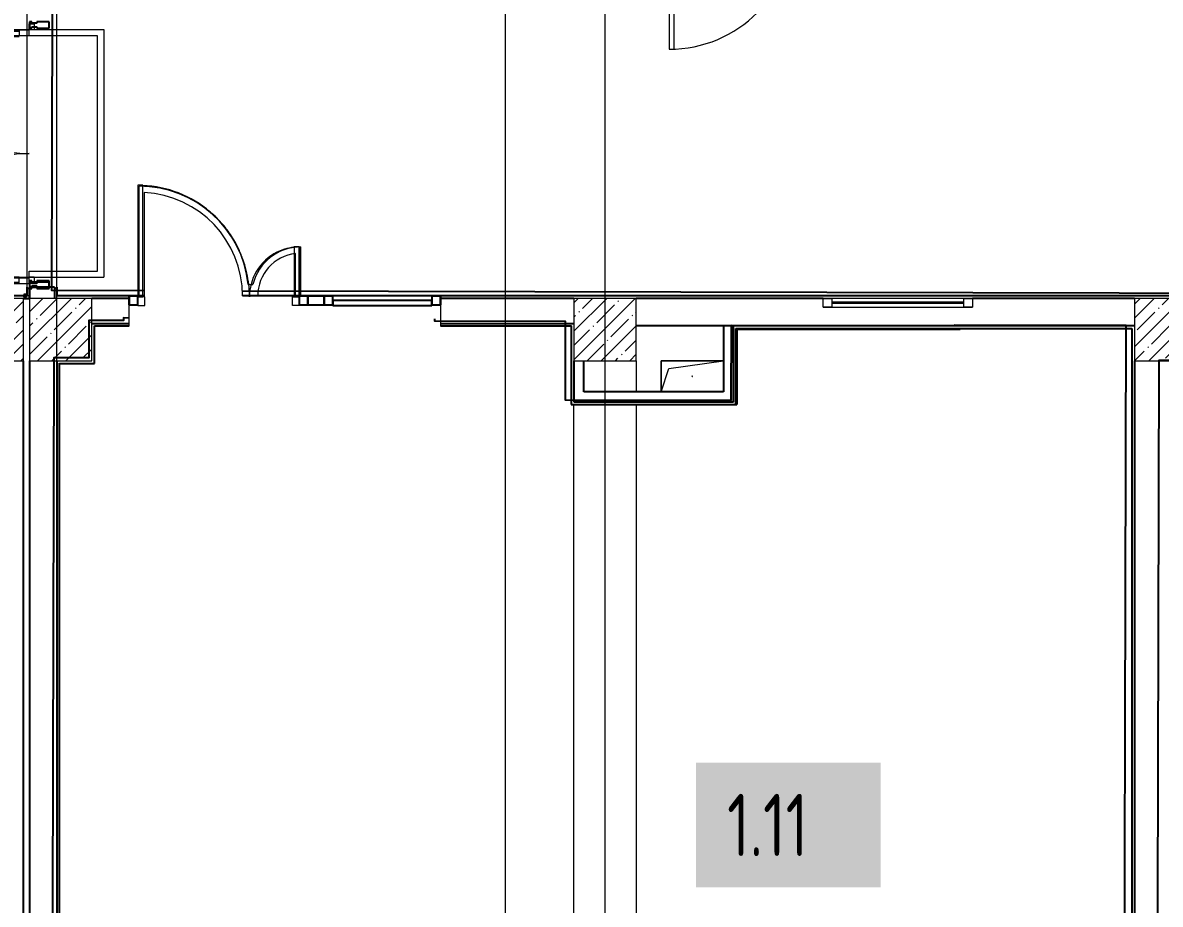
# Model space of a CAD drawing. Header units: millimetres. Extents: x 3914 to 443608, y -156176 to 78197.
# Drawn here: x 64742 to 73874, y -143074 to -136000 of the extents above; entities that cross this region are included whole.
import ezdxf

# ---------------------------------------------------------------- set-up
doc = ezdxf.new("R2010")
doc.units = ezdxf.units.MM
doc.linetypes.add('200_ШТРИХ__ш1_п0_6_', pattern=[160, 100, -60])
for name, color, linetype, lineweight in [('A-DETL-GENF', 7, 'Continuous', 9), ('A-DOOR-1', 7, 'Continuous', 5), ('A-DOOR-2', 7, '200_ШТРИХ__ш1_п0_6_', 5), ('A-DOOR-FRAM-2', 7, 'Continuous', 5), ('A-FLOR', 7, 'Continuous', 9), ('A-GENM', 7, 'Continuous', 9), ('A-GLAZ', 7, 'Continuous', 9), ('A-GLAZ-1', 7, 'Continuous', 5), ('A-GLAZ-CURT-2', 7, 'Continuous', 25), ('A-GLAZ-CWMG', 7, 'Continuous', 9), ('A-GLAZ-CWMG-1', 7, 'Continuous', 25), ('S-COLS-1', 7, 'Continuous', 5), ('Оси', 7, 'Continuous', 9)]:
    doc.layers.add(name, color=color, linetype=linetype, lineweight=lineweight)
doc.layers.add('A-DOOR-4', color=7, linetype='Continuous', lineweight=5, true_color=0xd7dbdf)
doc.layers.add('A-DOOR-FRAM-1', color=7, linetype='Continuous', lineweight=5, true_color=0xc0c0c0)
doc.styles.add('СПДС', font='ГОСТ тип А.ttf', dxfattribs={"width": 0.9})

# ---------------------------------------------------------------- blocks, each defined once
blk = doc.blocks.new('BSC_Колонна _Прямоугольная - 500х500-23286270-Объем проектирования 1 этажа')
at = {"layer": 'S-COLS-1'}
h = blk.add_hatch(dxfattribs=at)
h.set_pattern_fill('FP_4', color=256, style=0, pattern_type=2)
h.set_pattern_definition([(45, (-38790, -7650), (-114.04925, 114.04925), []), (45, (-38675.95, -7650), (-114.04925, 114.04925), [201.613, -40.323, 6.706, -33.617])])
h.paths.add_polyline_path([(250, -250), (250, 250), (-250, 250), (-250, -250), (85.4, -250)])
for p, q in [((250, 250), (-250, 250)), ((-250, 250), (-250, -250)), ((250, -250), (250, 250)), ((-250, -250), (250, -250))]:
    blk.add_line(p, q, dxfattribs=at)
blk = doc.blocks.new('BSC_Колонна _Прямоугольная - 500х500-V1-Объем проектирования 1 этажа')
at = {"layer": 'S-COLS-1'}
h = blk.add_hatch(dxfattribs=at)
h.set_pattern_fill('FP_5', color=256, style=0, pattern_type=2)
h.set_pattern_definition([(45, (-43160, -7650), (-114.04925, 114.04925), []), (45, (-43045.95, -7650), (-114.04925, 114.04925), [201.613, -40.323, 6.706, -33.617])])
h.paths.add_polyline_path([(-158.5, -250), (250, -250), (250, 250), (-250, 250), (-250, -250)])
for p, q in [((250, 250), (-250, 250)), ((-250, 250), (-250, -250)), ((250, -250), (250, 250)), ((-250, -250), (250, -250))]:
    blk.add_line(p, q, dxfattribs=at)
blk = doc.blocks.new('BSC_Колонна _Прямоугольная - 500х500-V2-Объем проектирования 1 этажа')
at = {"layer": 'S-COLS-1'}
h = blk.add_hatch(dxfattribs=at)
h.set_pattern_fill('FP_6', color=256, style=0, pattern_type=2)
h.set_pattern_definition([(45, (-47660, -7650), (-114.04925, 114.04925), []), (45, (-47545.95, -7650), (-114.04925, 114.04925), [201.613, -40.323, 6.706, -33.617])])
h.paths.add_polyline_path([(-250, -250), (250, -250), (250, 250), (-250, 250), (-250, -237.4)])
for p, q in [((250, 250), (-250, 250)), ((-250, 250), (-250, -250)), ((250, -250), (250, 250)), ((-250, -250), (250, -250))]:
    blk.add_line(p, q, dxfattribs=at)
blk = doc.blocks.new('110_Дверь_СКБ_1Ст_Внутренняя1 - Д-11 1100x2100h_кладовые _все__ коридор _между помещениями блока столовой__ моечные _все_-32089417-Объем проектирования 1 этажа')
at = {"layer": 'A-DOOR-2'}
h = blk.add_hatch(dxfattribs=at)
h.set_pattern_fill('FP_85', color=256, style=0, pattern_type=2)
h.set_pattern_definition([(135, (1751.41, 174.685), (-14.14214, -14.14214), []), (225, (1751.41, 174.685), (14.14214, -14.14214), [])])
h.paths.add_polyline_path([(537.5, 110), (537.5, -110), (562.5, -110), (562.5, 110)])
at = {"layer": 'A-DOOR-FRAM-2'}
h = blk.add_hatch(dxfattribs=at)
h.set_pattern_fill('FP_86', color=256, style=0, pattern_type=2)
h.set_pattern_definition([(45, (-371.384, 174.685), (-14.1421, 14.1421), []), (135, (-371.384, 174.685), (-14.1421, -14.1421), [])])
h.paths.add_polyline_path([(-537.5, 110), (-537.5, -110), (-512.5, -110), (-512.5, 110)])
at = {"layer": 'A-DOOR-1'}
for p, q in [((512.5, 1110), (472.5, 1110)), ((472.5, 1110), (472.5, 110)), ((512.5, 110), (512.5, 1110)), ((472.5, 110), (512.5, 110))]:
    blk.add_line(p, q, dxfattribs=at)
blk.add_arc((512.5, 110), 1000, 90, 180, dxfattribs=at)
at = {"layer": 'A-DOOR-FRAM-1'}
for p, q in [((-497.5, 118), (-567.5, 118)), ((-567.5, 118), (-567.5, 110)), ((-567.5, 110), (-497.5, 110)), ((-512.5, 110), (-537.5, 110)), ((-537.5, 110), (-537.5, -110)), ((-487.5, 110), (-512.5, 110)), ((-512.5, 110), (-512.5, 30)), ((-512.5, -110), (-512.5, 110)), ((-497.5, 110), (-512.5, 110)), ((-512.5, 110), (-512.5, 109)), ((-512.5, 109), (-497.5, 109)), ((-497.5, 110), (-497.5, 118)), ((-497.5, 109), (-497.5, 110)), ((-487.5, 70), (-487.5, 110)), ((512.5, 110), (512.5, 70)), ((537.5, 110), (512.5, 110)), ((592.5, 118), (522.5, 118)), ((522.5, 118), (522.5, 110)), ((537.5, 110), (522.5, 110)), ((522.5, 110), (522.5, 109)), ((522.5, 110), (592.5, 110)), ((522.5, 109), (537.5, 109)), ((537.5, 30), (537.5, 110)), ((562.5, 110), (537.5, 110)), ((537.5, 110), (537.5, -110)), ((537.5, 109), (537.5, 110)), ((562.5, -110), (562.5, 110)), ((592.5, 110), (592.5, 118)), ((-512.5, 30), (-477.5, 30)), ((-497.5, 30), (-512.5, 30)), ((-512.5, 30), (-512.5, -110)), ((-497.5, -110), (-497.5, 30)), ((-477.5, 70), (-487.5, 70)), ((-477.5, 30), (-477.5, 70)), ((512.5, 70), (502.5, 70)), ((502.5, 70), (502.5, 30)), ((502.5, 30), (537.5, 30)), ((537.5, 30), (522.5, 30)), ((522.5, 30), (522.5, -110)), ((537.5, -110), (537.5, 30)), ((-497.5, -110), (-567.5, -110)), ((-567.5, -110), (-567.5, -118)), ((-567.5, -118), (-497.5, -118)), ((-537.5, -110), (-512.5, -110)), ((-512.5, -110), (-497.5, -110)), ((-497.5, -118), (-497.5, -110)), ((522.5, -110), (537.5, -110)), ((592.5, -110), (522.5, -110)), ((522.5, -110), (522.5, -118)), ((522.5, -118), (592.5, -118)), ((537.5, -110), (562.5, -110)), ((592.5, -118), (592.5, -110))]:
    blk.add_line(p, q, dxfattribs=at)
blk = doc.blocks.new('Прямоугольный импост - Импост структурный с накладкой - 160мм Темный-31239214-Объем проектирования 1 этажа')
at = {"layer": 'A-GLAZ-CWMG-1'}
for p, q in [((-50, 0), (-50, 17)), ((-50, 17), (0, 17)), ((-40, 0), (-50, 0)), ((-40, -40), (-40, 0)), ((0, 0), (-10, 0)), ((-10, 0), (-10, -40)), ((0, 17), (0, 0)), ((-50, -140), (-50, -40)), ((-50, -40), (-40, -40)), ((-10, -40), (0, -40)), ((0, -40), (0, -140)), ((0, -140), (-50, -140))]:
    blk.add_line(p, q, dxfattribs=at)
blk = doc.blocks.new('Дверь_Витражная_остекление_ - ДВН_ДАО_Главный вход_1800 в свету 5-32258809-Объем проектирования 1 этажа')
at = {"layer": 'A-DETL-GENF'}
for p, q in [((992.5, 20), (992.5, -20)), ((992.5, 20), (992.5, -20)), ((-947.5, -20), (-992.5, -20)), ((-947.5, -20), (-992.5, -20)), ((-992.5, -1012.5), (-992.5, -20.8)), ((-992.5, -20.8), (-992.5, -1012.5)), ((-947.5, -1012.5), (-947.5, -20.8)), ((-947.5, -1012.5), (-947.5, -20.8)), ((997.5, -1012.5), (997.5, -20)), ((997.5, -20), (997.5, -1012.5)), ((1042.5, -1012.5), (1042.5, -20)), ((1042.5, -1012.5), (1042.5, -20)), ((-992.5, -100), (-947.5, -100)), ((-982.5, -932.5), (-982.5, -100)), ((-938.5, -932.5), (-938.5, -100)), ((988.5, -932.5), (988.5, -100)), ((1042.5, -100), (997.5, -100)), ((1032.5, -932.5), (1032.5, -100)), ((-992.5, -932.5), (-947.5, -932.5)), ((1042.5, -932.5), (997.5, -932.5)), ((-992.5, -1012.5), (-947.5, -1012.5)), ((-992.5, -1012.5), (-947.5, -1012.5)), ((1042.5, -1012.5), (997.5, -1012.5)), ((997.5, -1012.5), (1042.5, -1012.5))]:
    blk.add_line(p, q, dxfattribs=at)
at = {"layer": 'A-DOOR-1'}
for p, q in [((-1042.5, 20), (-992.5, 20)), ((-1042.5, -20), (-1042.5, 20)), ((-992.5, 20), (-992.5, -20)), ((992.5, 20), (1042.5, 20)), ((992.5, -20), (992.5, 20)), ((1042.5, 20), (1042.5, -20)), ((-992.5, -20), (-1042.5, -20)), ((-992.5, -1012.5), (-992.5, -20.8)), ((1042.5, -20), (992.5, -20)), ((992.5, -1012.5), (992.5, -20.8))]:
    blk.add_line(p, q, dxfattribs=at)
for centre, start, end in [((-992.5, -20), 270, 0), ((992.5, -20), 180, 270)]:
    blk.add_arc(centre, 992.5, start, end, dxfattribs=at)
blk = doc.blocks.new('Прямоугольный импост - Импост структурный с накладкой - 160мм Темный-V90-Объем проектирования 1 этажа')
at = {"layer": 'A-GLAZ-CWMG-1'}
for p, q in [((-25, 0), (-25, 17)), ((-25, 17), (25, 17)), ((-15, 0), (-25, 0)), ((-15, -40), (-15, 0)), ((25, 0), (15, 0)), ((15, 0), (15, -40)), ((25, 17), (25, 0)), ((-25, -140), (-25, -40)), ((-25, -40), (-15, -40)), ((15, -40), (25, -40)), ((25, -40), (25, -140)), ((25, -140), (-25, -140))]:
    blk.add_line(p, q, dxfattribs=at)
blk = doc.blocks.new('BSC_Колонна _Прямоугольная - 500х500-V97-Объем проектирования 1 этажа')
at = {"layer": 'S-COLS-1'}
h = blk.add_hatch(dxfattribs=at)
h.set_pattern_fill('FP_113', color=256, style=0, pattern_type=2)
h.set_pattern_definition([(45, (-38240, -7650), (-114.04925, 114.04925), []), (45, (-38125.95, -7650), (-114.04925, 114.04925), [201.613, -40.323, 6.706, -33.617])])
h.paths.add_polyline_path([(30, -250), (250, -250), (250, 250), (-250, 250), (-250, -250)])
for p, q in [((250, 250), (-250, 250)), ((-250, 250), (-250, -250)), ((250, -250), (250, 250)), ((-250, -250), (250, -250))]:
    blk.add_line(p, q, dxfattribs=at)
blk = doc.blocks.new('GM_Отверстие прямоугольное _в плите_ - Отверстие-V173-Объем проектирования 1 этажа')
at = {"layer": 'A-GENM'}
for p, q in [((-250, -125), (-250, 125)), ((-250, 125), (250, 125)), ((250, 125), (-250, 125)), ((-250, 125), (-250, -125)), ((-187.5, 62.5), (250, 125)), ((-250, -125), (-187.5, 62.5))]:
    blk.add_line(p, q, dxfattribs=at)
for start, end in [(360, 180), (180, 360)]:
    blk.add_arc((0, 0), 2.5, start, end, dxfattribs=at)
blk = doc.blocks.new('Прямоугольный импост - Импост структурный с накладкой - 160мм Темный-32469899-Объем проектирования 1 этажа')
at = {"layer": 'A-GLAZ-CWMG-1'}
for p, q in [((0, 17), (-50, 17)), ((-50, 17), (-50, 0)), ((-50, 0), (-40, 0)), ((-40, 0), (-40, -40)), ((-10, -40), (-10, 0)), ((-10, 0), (0, 0)), ((0, 0), (0, 17)), ((-40, -40), (-50, -40)), ((-50, -40), (-50, -140)), ((0, -40), (-10, -40)), ((0, -140), (0, -40)), ((-50, -140), (0, -140))]:
    blk.add_line(p, q, dxfattribs=at)
blk = doc.blocks.new('Прямоугольный импост - 50 x 70 мм-31700031-Объем проектирования 1 этажа')
at = {"layer": 'A-GLAZ-CWMG-1'}
for p, q in [((-70, 35), (0, 35)), ((-70, -35), (-70, 35)), ((0, 35), (0, -35)), ((0, -35), (-70, -35))]:
    blk.add_line(p, q, dxfattribs=at)
blk = doc.blocks.new('Дверь_Витражная_остекление_ - ДВН_ДАО_Главный вход_1200 в свету-V264-Объем проектирования 1 этажа')
at = {"layer": 'A-DETL-GENF'}
for p, q in [((-607.5, 925), (-647.5, 925)), ((-647.5, 925), (-647.5, 35)), ((-607.5, 915.3), (-607.5, 925)), ((-607.5, 37), (-607.5, 915.3)), ((647.5, 430), (607.5, 430)), ((607.5, 430), (607.5, 425.8)), ((607.5, 425.8), (607.5, 375.6)), ((607.5, 375.6), (607.5, 30)), ((647.5, 37), (647.5, 429.2)), ((-647.5, 30), (-607.5, 30)), ((-592.5, 30), (-647.5, 30)), ((-607.5, 30), (-607.5, 37)), ((-592.5, -40), (-592.5, 30)), ((592.5, -40), (592.5, 30)), ((592.5, 30), (647.5, 30)), ((607.5, 30), (647.5, 30)), ((-647.5, -35), (-647.5, -40)), ((-647.5, -40), (-592.5, -40)), ((647.5, -40), (592.5, -40)), ((647.5, -35), (647.5, -40))]:
    blk.add_line(p, q, dxfattribs=at)
at = {"layer": 'A-DOOR-1'}
blk.add_line((-647.5, 925), (-647.5, 35), dxfattribs=at)
for centre, radius, start, end in [((-647.5, 30), 895, 51.99688, 90), ((-647.5, 30), 895, 40.53478, 49.60633), ((-647.5, 30), 895, 28.70051, 37.14685), ((-647.5, 30), 895, 19.40329, 25.28264), ((647.5, 30), 400, 100.12921, 165.53568), ((647.5, 30), 400, 90, 92.50952), ((-647.5, 30), 895, 6.42532, 18.13457), ((647.5, 30), 400, 178.98578, 180), ((-647.5, 30), 895, 360, 0.45102)]:
    blk.add_arc(centre, radius, start, end, dxfattribs=at)
at = {"layer": 'A-DOOR-4'}
blk.add_line((647.5, 429.2), (647.5, 37), dxfattribs=at)
for centre, radius, start, end in [((-647.5, 30), 895, 51.07969, 51.99688), ((-647.5, 30), 895, 49.60633, 50.95725), ((-647.5, 30), 895, 38.34701, 40.53478), ((-647.5, 30), 895, 37.14685, 38.18944), ((-647.5, 30), 895, 25.57619, 28.70051), ((-647.5, 30), 895, 25.28264, 25.52502), ((647.5, 30), 400, 98.16206, 100.12921), ((647.5, 30), 400, 92.50952, 97.85815), ((-647.5, 30), 895, 19.18715, 19.40329), ((-647.5, 30), 895, 18.13457, 19.14762), ((-647.5, 30), 895, 0.45102, 6.42532), ((647.5, 30), 400, 165.53568, 178.98578)]:
    blk.add_arc(centre, radius, start, end, dxfattribs=at)
blk = doc.blocks.new('Системная панель - Стемалит - 40мм-31720939-Объем проектирования 1 этажа')
at = {"layer": 'A-GLAZ-CURT-2'}
for p, q in [((65, 35), (-65, 35)), ((-65, 35), (-65, -35)), ((65, -35), (65, 35)), ((-65, -35), (65, -35))]:
    blk.add_line(p, q, dxfattribs=at)
blk = doc.blocks.new('Прямоугольный импост - 50 x 70 мм-31687886-Объем проектирования 1 этажа')
at = {"layer": 'A-GLAZ-CWMG-1'}
for p, q in [((-35, 35), (35, 35)), ((-35, -35), (-35, 35)), ((35, 35), (35, -35)), ((35, -35), (-35, -35))]:
    blk.add_line(p, q, dxfattribs=at)
blk = doc.blocks.new('Прямоугольный импост - 50 x 70 мм-V265-Объем проектирования 1 этажа')
at = {"layer": 'A-GLAZ-CWMG-1'}
for p, q in [((0, 35), (-70, 35)), ((-70, 35), (-70, -35)), ((0, -35), (0, 35)), ((-70, -35), (0, -35))]:
    blk.add_line(p, q, dxfattribs=at)
blk = doc.blocks.new('Системная панель - Стекло - 40мм-V266-Объем проектирования 1 этажа')
at = {"layer": 'A-GLAZ-CURT-2'}
for p, q in [((397.5, 0), (-397.5, 0)), ((-397.5, 0), (-397.5, -40)), ((397.5, -40), (397.5, 0)), ((-397.5, -40), (397.5, -40))]:
    blk.add_line(p, q, dxfattribs=at)
blk = doc.blocks.new('Прямоугольный импост - 50 x 70 мм-31702100-Объем проектирования 1 этажа')
at = {"layer": 'A-GLAZ-CWMG-1'}
for p, q in [((-35, 35), (35, 35)), ((-35, -35), (-35, 35)), ((35, 35), (35, -35)), ((35, -35), (-35, -35))]:
    blk.add_line(p, q, dxfattribs=at)
blk = doc.blocks.new('Прямоугольный импост - 50 x 70 мм-31720914-Объем проектирования 1 этажа')
at = {"layer": 'A-GLAZ-CWMG'}
blk.add_line((24940, 7918), (24145, 7918), dxfattribs=at)
blk = doc.blocks.new('120_Окно_СКБ_1Ст - 120_Окно_СКБ_1Ст 400х1200 EI30-24228621-Объем проектирования 1 этажа')
at = {"layer": 'A-GLAZ'}
for p, q in [((-600, 40), (-600, 110)), ((-600, 110), (-530, 110)), ((-530, 110), (-530, 40)), ((530, 40), (530, 110)), ((530, 110), (600, 110)), ((600, 110), (600, 40)), ((-530, 40), (-600, 40)), ((600, 40), (530, 40))]:
    blk.add_line(p, q, dxfattribs=at)
at = {"layer": 'A-GLAZ-1'}
for p, q in [((600, 110), (-600, 110)), ((-600, 40), (600, 40)), ((530, 80), (-530, 80)), ((530, 70), (-530, 70))]:
    blk.add_line(p, q, dxfattribs=at)

msp = doc.modelspace()

# ---------------------------------------------------------------- linework, layer by layer
for p, q in [((64777, -138122.7), (64776, -138122.7)), ((64776, -138122.7), (64776, -138191.7)), ((64797, -138132.7), (64777, -138132.7)), ((64997, -138122.7), (64797, -138122.7)), ((64797, -138122.7), (64797, -138212.7)), ((64797, -138212.7), (64797, -138132.7)), ((64997, -138122.7), (64997, -138212.7)), ((65017, -138132.7), (64997, -138132.7)), ((65017, -138122.7), (65017, -138192.7)), ((65018, -138122.7), (65017, -138122.7)), ((65018, -138191.7), (65018, -138122.7)), ((64776, -138191.7), (58967, -138191.7)), ((64747, -138212.7), (64797, -138212.7)), ((64772, -138181.7), (64752, -138181.7)), ((64752, -138181.7), (64752, -138201.7)), ((64772, -138192.7), (64752, -138192.7)), ((64752, -138201.7), (64772, -138201.7)), ((64772, -138201.7), (64772, -138181.7)), ((64777, -138191.7), (64777, -138192.7)), ((65018, -138192.7), (65017, -138192.7)), ((65717, -138191.7), (65018, -138191.7)), ((65597, -138212.7), (65297, -138212.7)), ((65597, -138264.7), (65597, -138192.7)), ((74717, -138191.7), (66507, -138191.7)), ((68097, -138192.7), (68097, -138264.7)), ((69167, -138212.7), (68097, -138212.7)), ((71167, -138212.7), (69667, -138212.7)), ((73667, -138212.7), (72367, -138212.7)), ((65297, -138412.7), (65597, -138412.7)), ((65317, -138432.7), (65317, -138433.7)), ((65318, -138433.7), (65317, -138433.7)), ((65318, -138433.7), (65597, -138433.7)), ((65318, -138733.7), (65318, -138433.7)), ((65597, -138433.7), (65597, -138432.7)), ((68097, -138412.7), (69167, -138412.7)), ((68097, -138432.7), (68097, -138433.7)), ((68097, -138433.7), (69146, -138433.7)), ((69146, -138432.7), (69147, -138432.7)), ((69146, -138433.7), (69146, -138432.7)), ((69146, -138433.7), (69146, -139063.7)), ((73667, -138432.7), (69667, -138432.7)), ((70367, -138432.7), (70367, -138962.7)), ((70447, -139042.7), (70447, -138432.7)), ((70467, -139062.7), (70467, -138452.7)), ((70467, -138452.7), (72268, -138452.7)), ((70475, -138460.7), (70475, -139062.7)), ((72268, -138460.7), (70475, -138460.7)), ((72268, -138453.7), (73646, -138453.7)), ((72268, -138453.7), (72268, -138460.7)), ((73646, -138452.7), (73647, -138452.7)), ((73646, -138453.7), (73646, -138452.7)), ((73646, -138453.7), (73646, -145971.7)), ((64747, -145712.7), (64747, -138712.7)), ((64797, -138712.7), (64797, -145712.7)), ((65017, -138712.7), (65017, -145712.7)), ((69167, -138712.7), (69167, -139042.7)), ((69247, -138962.7), (69247, -138712.7)), ((73667, -138712.7), (73667, -145712.7)), ((65037, -138733.7), (65037, -138732.7)), ((65038, -138733.7), (65318, -138733.7)), ((65038, -145311.7), (65038, -138733.7)), ((70367, -138962.7), (69247, -138962.7)), ((69146, -139063.7), (70475, -139063.7)), ((69167, -139042.7), (70447, -139042.7)), ((70475, -139063.7), (70475, -139062.7))]:
    msp.add_line(p, q)
at = {"flags": 128}
for points in [[(74207.1, -134389.9), (72151.6, -134385.1), (72149.7, -135206.1), (68619.7, -135197.8), (68618.1, -135867.8), (64978.1, -135859.2), (64972.8, -138147.2), (65717, -138149)], [(66505.9, -138150.8), (74717, -138170.1)], [(65597, -138369.7), (65551.2, -138369.6), (65551.2, -138390.6), (65272.2, -138389.9), (65271.5, -138689.9), (64991.5, -138689.3), (64976, -145267.2), (65256, -145267.9), (65254.5, -145927.9), (69082.5, -145936.9), (69083.3, -145575.9), (69905.3, -145577.8), (69904.5, -145938.8), (73582.5, -145947.5), (73600.1, -138429.5), (72222.1, -138426.2), (72222.1, -138433.2), (70429.1, -138429), (70427.7, -139032), (69098.7, -139028.9), (69100.2, -138398.9), (68051.2, -138396.4), (68051.2, -138375.4)], [(74141.5, -138710.7), (73861.5, -138710.1), (73846.1, -145268.1), (74126.1, -145268.7)]]:
    msp.add_lwpolyline(points, dxfattribs=at)
at = {"layer": 'A-FLOR'}
for p, q in [((64777, -138191.7), (64777, -135432.7)), ((64793.2, -136105.3), (64793.2, -136055.3)), ((64834, -136055.3), (65393.2, -136055.3)), ((65393.2, -136055.3), (65393.2, -138042.7)), ((65343.2, -136105.3), (64793.2, -136105.3)), ((65343.2, -137992.7), (65343.2, -136105.3)), ((65677, -138192.7), (65677, -137312.7)), ((65717, -137363.7), (65717, -138192.7)), ((66972, -137799.7), (66972, -138192.7)), ((66932, -138192.7), (66932, -137852.1)), ((64793.2, -138042.7), (64793.2, -137992.7)), ((64793.2, -137992.7), (65343.2, -137992.7)), ((64794, -138042.7), (65393.2, -138042.7)), ((66552.1, -138099.9), (66590.1, -138099.9)), ((64752, -138192.7), (56469.1, -138192.7)), ((64797, -138192.7), (64772, -138192.7)), ((65717, -138192.7), (65018, -138192.7)), ((66629, -138192.7), (66507, -138192.7)), ((74717, -138192.7), (66507, -138192.7)), ((65597, -138432.7), (65597, -138264.7)), ((68097, -138264.7), (68097, -138432.7)), ((65317, -138432.7), (65597, -138432.7)), ((65317, -138732.7), (65317, -138433.7)), ((68097, -138432.7), (69146, -138432.7)), ((69147, -138432.7), (69147, -139062.7)), ((72268, -138452.7), (73646, -138452.7)), ((73647, -138452.7), (73647, -145971.7)), ((69247, -138712.7), (69667, -138712.7)), ((69667, -138712.7), (69667, -138962.7)), ((65037, -138732.7), (65317, -138732.7)), ((65037, -145312.7), (65037, -138733.7)), ((69147, -139062.7), (70467, -139062.7)), ((69167, -145611.7), (69167, -139062.7)), ((69667, -139062.7), (69667, -145611.7))]:
    msp.add_line(p, q, dxfattribs=at)
for centre, radius, start, end in [((65677, -138192.7), 880, 6.05535, 90), ((65677, -138192.7), 880, 6.05535, 90), ((65677, -138192.7), 830, 0, 87.23769), ((65677, -138192.7), 830, 0, 87.23769), ((66972, -138192.7), 393, 90, 166.33705), ((66972, -138192.7), 393, 90, 166.33705), ((66972, -138192.7), 343, 96.69696, 180), ((66972, -138192.7), 343, 96.69696, 180)]:
    msp.add_arc(centre, radius, start, end, dxfattribs=at)
at = {"layer": 'Оси'}
for points in [[(68617, -148019), (68617, -143019), (68617, -123714.7), (68617, -118714.7)], [(69845, -148019), (69845, -147299.5), (69417, -146736.2), (69417, -141736.2), (69417, -123714.7), (69417, -118714.7)], [(65898.4, -148019), (65898.4, -147299.5), (65017, -146736.2), (65017, -141736.2), (65017, -135912.7), (65017, -130912.7)]]:
    msp.add_lwpolyline(points, dxfattribs=at)

# ---------------------------------------------------------------- block references
for name, p, rotation in [('110_Дверь_СКБ_1Ст_Внутренняя1 - Д-11 1100x2100h_кладовые _все__ коридор _между помещениями блока столовой__ моечные _все_-32089417-Объем проектирования 1 этажа', (70444.5, -135102.7), 180), ('Дверь_Витражная_остекление_ - ДВН_ДАО_Главный вход_1800 в свету 5-32258809-Объем проектирования 1 этажа', (64814, -137050.2), 269.9999999999999), ('Прямоугольный импост - Импост структурный с накладкой - 160мм Темный-32469899-Объем проектирования 1 этажа', (64814, -135992.7), 89.99999999999993), ('Прямоугольный импост - 50 x 70 мм-V265-Объем проектирования 1 этажа', (65597, -138229.7), 180)]:
    msp.add_blockref(name, p, dxfattribs=dict(rotation=rotation))
for name, p in [('Дверь_Витражная_остекление_ - ДВН_ДАО_Главный вход_1200 в свету-V264-Объем проектирования 1 этажа', (66314.5, -138229.7)), ('BSC_Колонна _Прямоугольная - 500х500-V97-Объем проектирования 1 этажа', (64497, -138462.7)), ('BSC_Колонна _Прямоугольная - 500х500-23286270-Объем проектирования 1 этажа', (65047, -138462.7)), ('Системная панель - Стемалит - 40мм-31720939-Объем проектирования 1 этажа', (67097, -138229.7)), ('Прямоугольный импост - 50 x 70 мм-31720914-Объем проектирования 1 этажа', (43087, -146112.7)), ('Системная панель - Стекло - 40мм-V266-Объем проектирования 1 этажа', (67629.5, -138229.7)), ('BSC_Колонна _Прямоугольная - 500х500-V1-Объем проектирования 1 этажа', (69417, -138462.7)), ('BSC_Колонна _Прямоугольная - 500х500-V2-Объем проектирования 1 этажа', (73917, -138462.7)), ('GM_Отверстие прямоугольное _в плите_ - Отверстие-V173-Объем проектирования 1 этажа', (70117, -138837.7))]:
    msp.add_blockref(name, p)
at = {"extrusion": (0, 0, -1)}
for name, p, rotation in [('Прямоугольный импост - Импост структурный с накладкой - 160мм Темный-31239214-Объем проектирования 1 этажа', (-64814, -138122.7), 270.0000000000001), ('Прямоугольный импост - Импост структурный с накладкой - 160мм Темный-V90-Объем проектирования 1 этажа', (-64814, -138107.7), 270.0000000000001), ('Прямоугольный импост - 50 x 70 мм-31687886-Объем проектирования 1 этажа', (-66997, -138229.7), 180), ('Прямоугольный импост - 50 x 70 мм-31702100-Объем проектирования 1 этажа', (-67197, -138229.7), 180), ('Прямоугольный импост - 50 x 70 мм-31700031-Объем проектирования 1 этажа', (-68097, -138229.7), 180)]:
    msp.add_blockref(name, p, dxfattribs=dict(at, rotation=rotation))
at = {"color": 3}
msp.add_blockref('120_Окно_СКБ_1Ст - 120_Окно_СКБ_1Ст 400х1200 EI30-24228621-Объем проектирования 1 этажа', (71767, -138322.7), dxfattribs=at)

# ---------------------------------------------------------------- texts
at = {"insert": (70397, -142188.2), "char_height": 500, "width": 981.265, "attachment_point": 1, "style": 'СПДС', "bg_fill": 1, "box_fill_scale": 1.5, "bg_fill_color": 7, "bg_fill_true_color": 16777215, "bg_fill_transparency": 0}
msp.add_mtext('1.11', dxfattribs=at)

doc.saveas('drawing.dxf')
